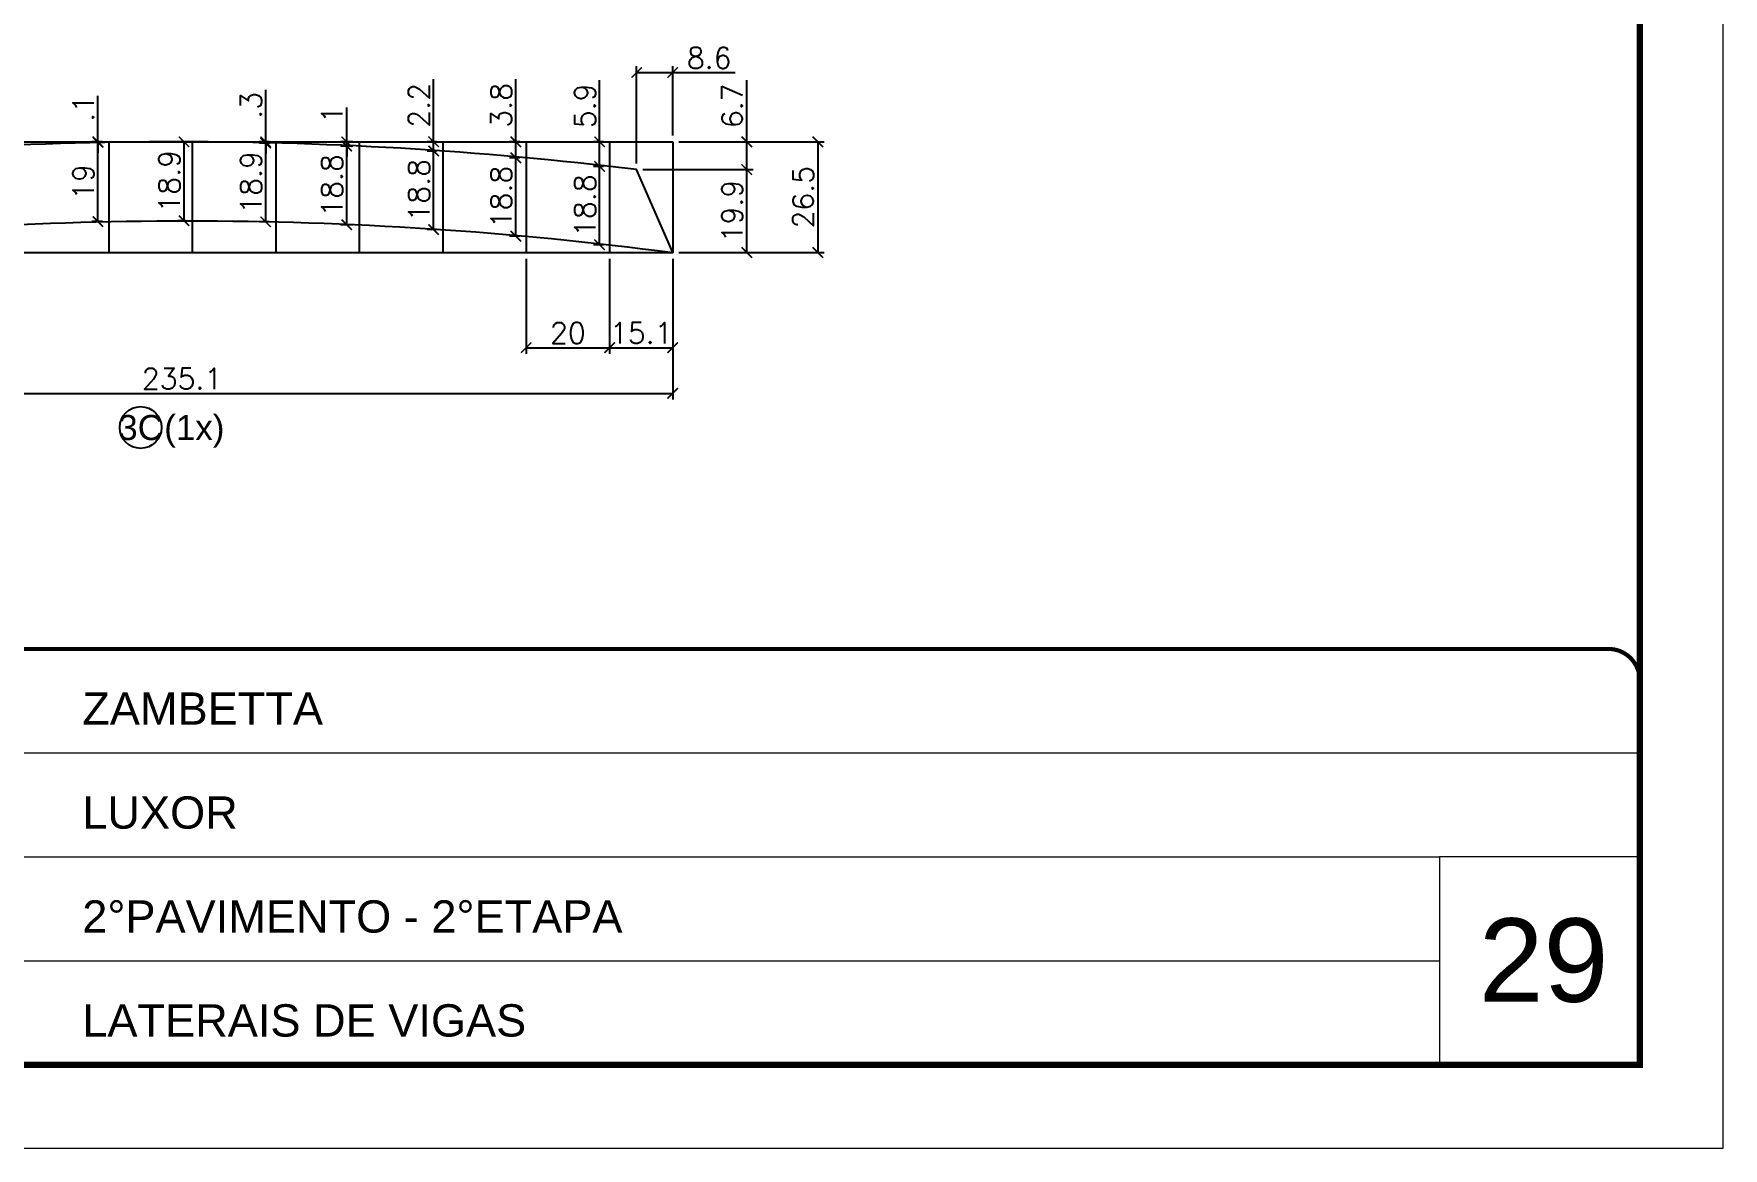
# Model space of a CAD drawing. Extents: x -15895 to 12929, y -2522 to 15173.
# Drawn here: x 3985 to 4794, y 5518 to 6052 of the extents above; entities that cross this region are included whole.
import ezdxf
from ezdxf.enums import TextEntityAlignment as Align

# ---------------------------------------------------------------- set-up
doc = ezdxf.new("R2010")
doc.units = 0
doc.header["$PDMODE"] = 35
doc.header["$PDSIZE"] = -10
doc.linetypes.add('CONTINUO', pattern=[0])
doc.linetypes.add('DASHED', pattern=[0.75, 0.5, -0.25])
for name, color, linetype, lineweight in [('CARIMBO', 255, 'Continuous', 9), ('Folhas', 255, 'Continuous', 9), ('SARRAFO DE PRESSAO', 251, 'DASHED', 9)]:
    doc.layers.add(name, color=color, linetype=linetype, lineweight=lineweight)
doc.layers.add('COTA', color=241, linetype='Continuous')
doc.layers.add('Romaneio', color=10, linetype='Continuous')
doc.styles.add('ARIAL', font='arial.ttf')
doc.styles.add('Romans', font='romans.shx')
doc.dimstyles.new('Cota Seção (2x)', dxfattribs={"dimtxt": 10, "dimasz": 5, "dimexe": 3, "dimexo": 3, "dimgap": 2, "dimtad": 3, "dimdec": 1, "dimlfac": 0.5, "dimzin": 12, "dimdsep": 46, "dimtxsty": 'Romans', "dimblk": 'ARCHTICK', "dimcen": 0, "dimclrd": 4, "dimclre": 4, "dimclrt": 1, "dimadec": 1, "dimazin": 3, "dimtfac": 1, "dimtdec": 1, "dimtmove": 0, "dimatfit": 3, "dimldrblk": 'OBLIQUE', "dimfxl": 1, "dimtolj": 1, "dimtzin": 12, "dimarcsym": 0})

# ---------------------------------------------------------------- blocks, each defined once
blk = doc.blocks.new('9999999999')
at = {"color": 30, "linetype": 'CONTINUO'}
for p, q in [((98564.56, 34379.64), (99583.98, 34379.64)), ((98564.56, 34329.83), (99487.98, 34329.83)), ((99583.98, 34329.83), (99487.98, 34329.83)), ((99487.98, 34329.83), (99487.98, 34230.21)), ((98564.56, 34280.02), (99487.98, 34280.02))]:
    blk.add_line(p, q, dxfattribs=at)
at = {"color": 30, "linetype": 'CONTINUO', "const_width": 2}
blk.add_lwpolyline([(99583.98, 34230.21), (99583.98, 34414.45, 0.414214), (99568.98, 34429.45), (98228.98, 34429.45, 0.414214), (98213.98, 34414.45), (98213.98, 34245.21, 0.414214), (98228.98, 34230.21), (99583.98, 34230.21)], format="xyb", dxfattribs=at)
at = {"layer": 'Folhas'}
blk.add_lwpolyline([(98138.98, 34190.21), (99623.98, 34190.21), (99623.98, 35240.21), (98138.98, 35240.21)], close=True, dxfattribs=at)
at = {"layer": 'Folhas', "color": 30, "const_width": 3}
blk.add_lwpolyline([(98213.98, 34230.21), (99583.98, 34230.21), (99583.98, 35200.21), (98213.98, 35200.21)], close=True, dxfattribs=at)
at = {"color": 7, "linetype": 'Continuous', "ltscale": 5, "style": 'ARIAL'}
for s, height, p in [('ZAMBETTA', 15.483, (98837.68, 34393.13)), ('LUXOR', 15.483, (98837.68, 34343.32)), ('2°PAVIMENTO - 2°ETAPA', 15.4829, (98837.68, 34293.51)), ('LATERAIS DE VIGAS', 15.4829, (98837.68, 34243.7))]:
    blk.add_text(s, height=height, dxfattribs=at).set_placement(p)
blk = doc.blocks.new('_ArchTick')
at = {"color": 0, "linetype": 'ByBlock', "const_width": 0.15}
blk.add_lwpolyline([(-0.5, -0.5), (0.5, 0.5)], dxfattribs=at)
blk = doc.blocks.new('*D1145')
at = {"layer": 'COTA', "color": 4, "lineweight": -2, "transparency": 16777216}
for p, q in [((3820.78, 5944.03), (3820.78, 5876.55)), ((4290.98, 5944.03), (4290.98, 5876.55)), ((3820.78, 5879.55), (4290.98, 5879.55))]:
    blk.add_line(p, q, dxfattribs=at)
at = {"layer": 'Defpoints', "color": 0, "transparency": 16777216}
for p in [(3820.78, 5947.03), (4290.98, 5947.03), (4290.98, 5879.55)]:
    blk.add_point(p, dxfattribs=at)
at = {"layer": 'COTA', "color": 4, "lineweight": -2, "transparency": 16777216, "xscale": 5, "yscale": 5, "zscale": 5, "rotation": 180}
blk.add_blockref('_ArchTick', (3820.78, 5879.55), dxfattribs=at)
at = {"layer": 'COTA', "color": 4, "lineweight": -2, "transparency": 16777216, "xscale": 5, "yscale": 5, "zscale": 5}
blk.add_blockref('_ArchTick', (4290.98, 5879.55), dxfattribs=at)
at = {"layer": 'COTA', "color": 1, "transparency": 16777216, "insert": (4055.88, 5886.55), "char_height": 10, "attachment_point": 5, "style": 'Romans'}
blk.add_mtext('\\A1;235.1', dxfattribs=at)
blk = doc.blocks.new('_Oblique')
at = {"color": 0, "linetype": 'ByBlock', "lineweight": -2}
blk.add_line((-0.5, -0.5), (0.5, 0.5), dxfattribs=at)
blk = doc.blocks.new('*D1149')
at = {"layer": 'COTA', "color": 4, "lineweight": -2, "transparency": 16777216}
for p, q in [((4220.78, 5944.03), (4220.78, 5898.43)), ((4260.78, 5944.03), (4260.78, 5898.43)), ((4220.78, 5901.43), (4260.78, 5901.43))]:
    blk.add_line(p, q, dxfattribs=at)
at = {"layer": 'Defpoints', "color": 0, "transparency": 16777216}
for p in [(4220.78, 5947.03), (4260.78, 5947.03), (4260.78, 5901.43)]:
    blk.add_point(p, dxfattribs=at)
at = {"layer": 'COTA', "color": 4, "lineweight": -2, "transparency": 16777216, "xscale": 5, "yscale": 5, "zscale": 5, "rotation": 180}
blk.add_blockref('_ArchTick', (4220.78, 5901.43), dxfattribs=at)
at = {"layer": 'COTA', "color": 4, "lineweight": -2, "transparency": 16777216, "xscale": 5, "yscale": 5, "zscale": 5}
blk.add_blockref('_ArchTick', (4260.78, 5901.43), dxfattribs=at)
at = {"layer": 'COTA', "color": 1, "transparency": 16777216, "insert": (4240.78, 5908.43), "char_height": 10, "attachment_point": 5, "style": 'Romans'}
blk.add_mtext('\\A1;20', dxfattribs=at)
blk = doc.blocks.new('*D1150')
at = {"layer": 'COTA', "color": 4, "lineweight": -2, "transparency": 16777216}
for p, q in [((4260.78, 5944.03), (4260.78, 5898.43)), ((4290.98, 5944.03), (4290.98, 5898.43)), ((4260.78, 5901.43), (4290.98, 5901.43))]:
    blk.add_line(p, q, dxfattribs=at)
at = {"layer": 'Defpoints', "color": 0, "transparency": 16777216}
for p in [(4260.78, 5947.03), (4290.98, 5947.03), (4290.98, 5901.43)]:
    blk.add_point(p, dxfattribs=at)
at = {"layer": 'COTA', "color": 4, "lineweight": -2, "transparency": 16777216, "xscale": 5, "yscale": 5, "zscale": 5, "rotation": 180}
blk.add_blockref('_ArchTick', (4260.78, 5901.43), dxfattribs=at)
at = {"layer": 'COTA', "color": 4, "lineweight": -2, "transparency": 16777216, "xscale": 5, "yscale": 5, "zscale": 5}
blk.add_blockref('_ArchTick', (4290.98, 5901.43), dxfattribs=at)
at = {"layer": 'COTA', "color": 1, "transparency": 16777216, "insert": (4275.88, 5908.43), "char_height": 10, "attachment_point": 5, "style": 'Romans'}
blk.add_mtext('\\A1;15.1', dxfattribs=at)
blk = doc.blocks.new('*D1151')
at = {"layer": 'COTA', "color": 4, "lineweight": -2, "transparency": 16777216}
for p, q in [((4276.72, 5986.76), (4329.48, 5986.76)), ((4326.48, 5947.03), (4326.48, 5986.76)), ((4293.98, 5947.03), (4329.48, 5947.03))]:
    blk.add_line(p, q, dxfattribs=at)
at = {"layer": 'Defpoints', "color": 0, "transparency": 16777216}
for p in [(4273.72, 5986.76), (4326.48, 5986.76), (4290.98, 5947.03)]:
    blk.add_point(p, dxfattribs=at)
at = {"layer": 'COTA', "color": 4, "lineweight": -2, "transparency": 16777216, "xscale": 5, "yscale": 5, "zscale": 5}
for p, rotation in [((4326.48, 5986.76), 90), ((4326.48, 5947.03), 270)]:
    blk.add_blockref('_ArchTick', p, dxfattribs=dict(at, rotation=rotation))
at = {"layer": 'COTA', "color": 1, "transparency": 16777216, "insert": (4319.48, 5966.89), "char_height": 10, "attachment_point": 5, "rotation": 90, "style": 'Romans'}
blk.add_mtext('\\A1;19.9', dxfattribs=at)
blk = doc.blocks.new('*D1152')
at = {"layer": 'COTA', "color": 4, "lineweight": -2, "transparency": 16777216}
for p, q in [((4326.48, 6000.08), (4326.48, 6029.56)), ((4293.98, 6000.08), (4329.48, 6000.08)), ((4326.48, 5986.76), (4326.48, 6000.08)), ((4276.72, 5986.76), (4329.48, 5986.76))]:
    blk.add_line(p, q, dxfattribs=at)
at = {"layer": 'Defpoints', "color": 0, "transparency": 16777216}
for p in [(4290.98, 6000.08), (4326.48, 6000.08), (4273.72, 5986.76)]:
    blk.add_point(p, dxfattribs=at)
at = {"layer": 'COTA', "color": 4, "lineweight": -2, "transparency": 16777216, "xscale": 5, "yscale": 5, "zscale": 5}
for p, rotation in [((4326.48, 6000.08), 90), ((4326.48, 5986.76), 270)]:
    blk.add_blockref('_ArchTick', p, dxfattribs=dict(at, rotation=rotation))
at = {"layer": 'COTA', "color": 1, "transparency": 16777216, "insert": (4319.48, 6017.32), "char_height": 10, "attachment_point": 5, "rotation": 90, "style": 'Romans'}
blk.add_mtext('\\A1;6.7', dxfattribs=at)
blk = doc.blocks.new('*D1153')
at = {"layer": 'COTA', "color": 4, "lineweight": -2, "transparency": 16777216}
for p, q in [((4293.98, 6000.08), (4363.52, 6000.08)), ((4360.52, 6000.08), (4360.52, 5947.03)), ((4293.98, 5947.03), (4363.52, 5947.03))]:
    blk.add_line(p, q, dxfattribs=at)
at = {"layer": 'Defpoints', "color": 0, "transparency": 16777216}
for p in [(4290.98, 6000.08), (4290.98, 5947.03), (4360.52, 5947.03)]:
    blk.add_point(p, dxfattribs=at)
at = {"layer": 'COTA', "color": 4, "lineweight": -2, "transparency": 16777216, "xscale": 5, "yscale": 5, "zscale": 5}
for p, rotation in [((4360.52, 6000.08), 90), ((4360.52, 5947.03), 270)]:
    blk.add_blockref('_ArchTick', p, dxfattribs=dict(at, rotation=rotation))
at = {"layer": 'COTA', "color": 1, "transparency": 16777216, "insert": (4353.52, 5973.55), "char_height": 10, "attachment_point": 5, "rotation": 90, "style": 'Romans'}
blk.add_mtext('\\A1;26.5', dxfattribs=at)
blk = doc.blocks.new('*D1154')
at = {"layer": 'COTA', "color": 4, "lineweight": -2, "transparency": 16777216}
for p, q in [((4273.72, 5989.76), (4273.72, 6036.29)), ((4273.72, 6033.29), (4290.98, 6033.29)), ((4290.98, 6003.08), (4290.98, 6036.29)), ((4290.98, 6033.29), (4320.93, 6033.29))]:
    blk.add_line(p, q, dxfattribs=at)
at = {"layer": 'Defpoints', "color": 0, "transparency": 16777216}
for p in [(4290.98, 6033.29), (4290.98, 6000.08), (4273.72, 5986.76)]:
    blk.add_point(p, dxfattribs=at)
at = {"layer": 'COTA', "color": 4, "lineweight": -2, "transparency": 16777216, "xscale": 5, "yscale": 5, "zscale": 5, "rotation": 180}
blk.add_blockref('_ArchTick', (4273.72, 6033.29), dxfattribs=at)
at = {"layer": 'COTA', "color": 4, "lineweight": -2, "transparency": 16777216, "xscale": 5, "yscale": 5, "zscale": 5}
blk.add_blockref('_ArchTick', (4290.98, 6033.29), dxfattribs=at)
at = {"layer": 'COTA', "color": 1, "transparency": 16777216, "insert": (4308.46, 6040.29), "char_height": 10, "attachment_point": 5, "style": 'Romans'}
blk.add_mtext('\\A1;8.6', dxfattribs=at)
blk = doc.blocks.new('*D1165')
at = {"layer": 'COTA', "color": 4, "lineweight": -2, "transparency": 16777216}
for p, q in [((4017.78, 5999.79), (4012.57, 5999.79)), ((4015.57, 5961.85), (4015.57, 5999.79)), ((4017.78, 5961.85), (4012.57, 5961.85))]:
    blk.add_line(p, q, dxfattribs=at)
at = {"layer": 'Defpoints', "color": 0, "transparency": 16777216}
for p in [(4015.57, 5999.79), (4020.78, 5999.79), (4020.78, 5961.85)]:
    blk.add_point(p, dxfattribs=at)
at = {"layer": 'COTA', "color": 4, "lineweight": -2, "transparency": 16777216, "xscale": 5, "yscale": 5, "zscale": 5}
for p, rotation in [((4015.57, 5999.79), 90), ((4015.57, 5961.85), 270)]:
    blk.add_blockref('_ArchTick', p, dxfattribs=dict(at, rotation=rotation))
at = {"layer": 'COTA', "color": 1, "transparency": 16777216, "insert": (4008.57, 5980.82), "char_height": 10, "attachment_point": 5, "rotation": 90, "style": 'Romans'}
blk.add_mtext('\\A1;19', dxfattribs=at)
blk = doc.blocks.new('*D1166')
at = {"layer": 'COTA', "color": 4, "lineweight": -2, "transparency": 16777216}
for p, q in [((4015.57, 6000.08), (4015.57, 6022.18)), ((4017.78, 6000.08), (4012.57, 6000.08)), ((4017.78, 5999.79), (4012.57, 5999.79)), ((4015.57, 5999.79), (4015.57, 6000.08)), ((4015.57, 5999.79), (4015.57, 5994.79))]:
    blk.add_line(p, q, dxfattribs=at)
at = {"layer": 'Defpoints', "color": 0, "transparency": 16777216}
for p in [(4015.57, 6000.08), (4020.78, 6000.08), (4020.78, 5999.79)]:
    blk.add_point(p, dxfattribs=at)
at = {"layer": 'COTA', "color": 4, "lineweight": -2, "transparency": 16777216, "xscale": 5, "yscale": 5, "zscale": 5}
for p, rotation in [((4015.57, 6000.08), 270), ((4015.57, 5999.79), 90)]:
    blk.add_blockref('_ArchTick', p, dxfattribs=dict(at, rotation=rotation))
at = {"layer": 'COTA', "color": 1, "transparency": 16777216, "insert": (4008.57, 6016.13), "char_height": 10, "attachment_point": 5, "rotation": 90, "style": 'Romans'}
blk.add_mtext('\\A1;.1', dxfattribs=at)
blk = doc.blocks.new('*D1167')
at = {"layer": 'COTA', "color": 4, "lineweight": -2, "transparency": 16777216}
for p, q in [((4057.78, 6000.08), (4053.82, 6000.08)), ((4056.82, 5962.24), (4056.82, 6000.08)), ((4057.78, 5962.24), (4053.82, 5962.24))]:
    blk.add_line(p, q, dxfattribs=at)
at = {"layer": 'Defpoints', "color": 0, "transparency": 16777216}
for p in [(4056.82, 6000.08), (4060.78, 6000.08), (4060.78, 5962.24)]:
    blk.add_point(p, dxfattribs=at)
at = {"layer": 'COTA', "color": 4, "lineweight": -2, "transparency": 16777216, "xscale": 5, "yscale": 5, "zscale": 5}
for p, rotation in [((4056.82, 6000.08), 90), ((4056.82, 5962.24), 270)]:
    blk.add_blockref('_ArchTick', p, dxfattribs=dict(at, rotation=rotation))
at = {"layer": 'COTA', "color": 1, "transparency": 16777216, "insert": (4049.82, 5981.16), "char_height": 10, "attachment_point": 5, "rotation": 90, "style": 'Romans'}
blk.add_mtext('\\A1;18.9', dxfattribs=at)
blk = doc.blocks.new('*D1168')
at = {"layer": 'COTA', "color": 4, "lineweight": -2, "transparency": 16777216}
for p, q in [((4097.78, 5999.5), (4092.96, 5999.5)), ((4095.96, 5961.74), (4095.96, 5999.5)), ((4097.78, 5961.74), (4092.96, 5961.74))]:
    blk.add_line(p, q, dxfattribs=at)
at = {"layer": 'Defpoints', "color": 0, "transparency": 16777216}
for p in [(4095.96, 5999.5), (4100.78, 5999.5), (4100.78, 5961.74)]:
    blk.add_point(p, dxfattribs=at)
at = {"layer": 'COTA', "color": 4, "lineweight": -2, "transparency": 16777216, "xscale": 5, "yscale": 5, "zscale": 5}
for p, rotation in [((4095.96, 5999.5), 90), ((4095.96, 5961.74), 270)]:
    blk.add_blockref('_ArchTick', p, dxfattribs=dict(at, rotation=rotation))
at = {"layer": 'COTA', "color": 1, "transparency": 16777216, "insert": (4088.96, 5980.62), "char_height": 10, "attachment_point": 5, "rotation": 90, "style": 'Romans'}
blk.add_mtext('\\A1;18.9', dxfattribs=at)
blk = doc.blocks.new('*D1169')
at = {"layer": 'COTA', "color": 4, "lineweight": -2, "transparency": 16777216}
for p, q in [((4095.96, 6000.08), (4095.96, 6025.03)), ((4097.78, 6000.08), (4092.96, 6000.08)), ((4097.78, 5999.5), (4092.96, 5999.5)), ((4095.96, 5999.5), (4095.96, 6000.08)), ((4095.96, 5999.5), (4095.96, 5994.5))]:
    blk.add_line(p, q, dxfattribs=at)
at = {"layer": 'Defpoints', "color": 0, "transparency": 16777216}
for p in [(4095.96, 6000.08), (4100.78, 6000.08), (4100.78, 5999.5)]:
    blk.add_point(p, dxfattribs=at)
at = {"layer": 'COTA', "color": 4, "lineweight": -2, "transparency": 16777216, "xscale": 5, "yscale": 5, "zscale": 5}
for p, rotation in [((4095.96, 6000.08), 270), ((4095.96, 5999.5), 90)]:
    blk.add_blockref('_ArchTick', p, dxfattribs=dict(at, rotation=rotation))
at = {"layer": 'COTA', "color": 1, "transparency": 16777216, "insert": (4088.96, 6017.56), "char_height": 10, "attachment_point": 5, "rotation": 90, "style": 'Romans'}
blk.add_mtext('\\A1;.3', dxfattribs=at)
blk = doc.blocks.new('*D1170')
at = {"layer": 'COTA', "color": 4, "lineweight": -2, "transparency": 16777216}
for p, q in [((4137.78, 5998.02), (4131.77, 5998.02)), ((4134.77, 5960.34), (4134.77, 5998.02)), ((4137.78, 5960.34), (4131.77, 5960.34))]:
    blk.add_line(p, q, dxfattribs=at)
at = {"layer": 'Defpoints', "color": 0, "transparency": 16777216}
for p in [(4134.77, 5998.02), (4140.78, 5998.02), (4140.78, 5960.34)]:
    blk.add_point(p, dxfattribs=at)
at = {"layer": 'COTA', "color": 4, "lineweight": -2, "transparency": 16777216, "xscale": 5, "yscale": 5, "zscale": 5}
for p, rotation in [((4134.77, 5998.02), 90), ((4134.77, 5960.34), 270)]:
    blk.add_blockref('_ArchTick', p, dxfattribs=dict(at, rotation=rotation))
at = {"layer": 'COTA', "color": 1, "transparency": 16777216, "insert": (4127.77, 5979.18), "char_height": 10, "attachment_point": 5, "rotation": 90, "style": 'Romans'}
blk.add_mtext('\\A1;18.8', dxfattribs=at)
blk = doc.blocks.new('*D1171')
at = {"layer": 'COTA', "color": 4, "lineweight": -2, "transparency": 16777216}
for p, q in [((4134.77, 6000.08), (4134.77, 6016.46)), ((4137.78, 6000.08), (4131.77, 6000.08)), ((4134.77, 5998.02), (4134.77, 6000.08)), ((4137.78, 5998.02), (4131.77, 5998.02)), ((4134.77, 5998.02), (4134.77, 5993.02))]:
    blk.add_line(p, q, dxfattribs=at)
at = {"layer": 'Defpoints', "color": 0, "transparency": 16777216}
for p in [(4134.77, 6000.08), (4140.78, 6000.08), (4140.78, 5998.02)]:
    blk.add_point(p, dxfattribs=at)
at = {"layer": 'COTA', "color": 4, "lineweight": -2, "transparency": 16777216, "xscale": 5, "yscale": 5, "zscale": 5}
for p, rotation in [((4134.77, 6000.08), 270), ((4134.77, 5998.02), 90)]:
    blk.add_blockref('_ArchTick', p, dxfattribs=dict(at, rotation=rotation))
at = {"layer": 'COTA', "color": 1, "transparency": 16777216, "insert": (4127.77, 6013.27), "char_height": 10, "attachment_point": 5, "rotation": 90, "style": 'Romans'}
blk.add_mtext('\\A1;1', dxfattribs=at)
blk = doc.blocks.new('*D1172')
at = {"layer": 'COTA', "color": 4, "lineweight": -2, "transparency": 16777216}
for p, q in [((4177.78, 5995.67), (4173.41, 5995.67)), ((4176.41, 5958.04), (4176.41, 5995.67)), ((4177.78, 5958.04), (4173.41, 5958.04))]:
    blk.add_line(p, q, dxfattribs=at)
at = {"layer": 'Defpoints', "color": 0, "transparency": 16777216}
for p in [(4176.41, 5995.67), (4180.78, 5995.67), (4180.78, 5958.04)]:
    blk.add_point(p, dxfattribs=at)
at = {"layer": 'COTA', "color": 4, "lineweight": -2, "transparency": 16777216, "xscale": 5, "yscale": 5, "zscale": 5}
for p, rotation in [((4176.41, 5995.67), 90), ((4176.41, 5958.04), 270)]:
    blk.add_blockref('_ArchTick', p, dxfattribs=dict(at, rotation=rotation))
at = {"layer": 'COTA', "color": 1, "transparency": 16777216, "insert": (4169.41, 5976.85), "char_height": 10, "attachment_point": 5, "rotation": 90, "style": 'Romans'}
blk.add_mtext('\\A1;18.8', dxfattribs=at)
blk = doc.blocks.new('*D1173')
at = {"layer": 'COTA', "color": 4, "lineweight": -2, "transparency": 16777216}
for p, q in [((4176.41, 6000.08), (4176.41, 6030.03)), ((4177.78, 6000.08), (4173.41, 6000.08)), ((4176.41, 5995.67), (4176.41, 6000.08)), ((4177.78, 5995.67), (4173.41, 5995.67))]:
    blk.add_line(p, q, dxfattribs=at)
at = {"layer": 'Defpoints', "color": 0, "transparency": 16777216}
for p in [(4176.41, 6000.08), (4180.78, 6000.08), (4180.78, 5995.67)]:
    blk.add_point(p, dxfattribs=at)
at = {"layer": 'COTA', "color": 4, "lineweight": -2, "transparency": 16777216, "xscale": 5, "yscale": 5, "zscale": 5}
for p, rotation in [((4176.41, 6000.08), 90), ((4176.41, 5995.67), 270)]:
    blk.add_blockref('_ArchTick', p, dxfattribs=dict(at, rotation=rotation))
at = {"layer": 'COTA', "color": 1, "transparency": 16777216, "insert": (4169.41, 6017.56), "char_height": 10, "attachment_point": 5, "rotation": 90, "style": 'Romans'}
blk.add_mtext('\\A1;2.2', dxfattribs=at)
blk = doc.blocks.new('*D1174')
at = {"layer": 'COTA', "color": 4, "lineweight": -2, "transparency": 16777216}
for p, q in [((4217.78, 5992.43), (4212.8, 5992.43)), ((4215.8, 5954.84), (4215.8, 5992.43)), ((4217.78, 5954.84), (4212.8, 5954.84))]:
    blk.add_line(p, q, dxfattribs=at)
at = {"layer": 'Defpoints', "color": 0, "transparency": 16777216}
for p in [(4215.8, 5992.43), (4220.78, 5992.43), (4220.78, 5954.84)]:
    blk.add_point(p, dxfattribs=at)
at = {"layer": 'COTA', "color": 4, "lineweight": -2, "transparency": 16777216, "xscale": 5, "yscale": 5, "zscale": 5}
for p, rotation in [((4215.8, 5992.43), 90), ((4215.8, 5954.84), 270)]:
    blk.add_blockref('_ArchTick', p, dxfattribs=dict(at, rotation=rotation))
at = {"layer": 'COTA', "color": 1, "transparency": 16777216, "insert": (4208.8, 5973.63), "char_height": 10, "attachment_point": 5, "rotation": 90, "style": 'Romans'}
blk.add_mtext('\\A1;18.8', dxfattribs=at)
blk = doc.blocks.new('*D1175')
at = {"layer": 'COTA', "color": 4, "lineweight": -2, "transparency": 16777216}
for p, q in [((4215.8, 6000.08), (4215.8, 6030.03)), ((4217.78, 6000.08), (4212.8, 6000.08)), ((4215.8, 5992.43), (4215.8, 6000.08)), ((4217.78, 5992.43), (4212.8, 5992.43))]:
    blk.add_line(p, q, dxfattribs=at)
at = {"layer": 'Defpoints', "color": 0, "transparency": 16777216}
for p in [(4215.8, 6000.08), (4220.78, 6000.08), (4220.78, 5992.43)]:
    blk.add_point(p, dxfattribs=at)
at = {"layer": 'COTA', "color": 4, "lineweight": -2, "transparency": 16777216, "xscale": 5, "yscale": 5, "zscale": 5}
for p, rotation in [((4215.8, 6000.08), 90), ((4215.8, 5992.43), 270)]:
    blk.add_blockref('_ArchTick', p, dxfattribs=dict(at, rotation=rotation))
at = {"layer": 'COTA', "color": 1, "transparency": 16777216, "insert": (4208.8, 6017.56), "char_height": 10, "attachment_point": 5, "rotation": 90, "style": 'Romans'}
blk.add_mtext('\\A1;3.8', dxfattribs=at)
blk = doc.blocks.new('*D1176')
at = {"layer": 'COTA', "color": 4, "lineweight": -2, "transparency": 16777216}
for p, q in [((4257.78, 5988.29), (4252.97, 5988.29)), ((4255.97, 5950.73), (4255.97, 5988.29)), ((4257.78, 5950.73), (4252.97, 5950.73))]:
    blk.add_line(p, q, dxfattribs=at)
at = {"layer": 'Defpoints', "color": 0, "transparency": 16777216}
for p in [(4255.97, 5988.29), (4260.78, 5988.29), (4260.78, 5950.73)]:
    blk.add_point(p, dxfattribs=at)
at = {"layer": 'COTA', "color": 4, "lineweight": -2, "transparency": 16777216, "xscale": 5, "yscale": 5, "zscale": 5}
for p, rotation in [((4255.97, 5988.29), 90), ((4255.97, 5950.73), 270)]:
    blk.add_blockref('_ArchTick', p, dxfattribs=dict(at, rotation=rotation))
at = {"layer": 'COTA', "color": 1, "transparency": 16777216, "insert": (4248.97, 5969.51), "char_height": 10, "attachment_point": 5, "rotation": 90, "style": 'Romans'}
blk.add_mtext('\\A1;18.8', dxfattribs=at)
blk = doc.blocks.new('*D1177')
at = {"layer": 'COTA', "color": 4, "lineweight": -2, "transparency": 16777216}
for p, q in [((4255.97, 6000.08), (4255.97, 6029.56)), ((4257.78, 6000.08), (4252.97, 6000.08)), ((4255.97, 5988.29), (4255.97, 6000.08)), ((4257.78, 5988.29), (4252.97, 5988.29))]:
    blk.add_line(p, q, dxfattribs=at)
at = {"layer": 'Defpoints', "color": 0, "transparency": 16777216}
for p in [(4255.97, 6000.08), (4260.78, 6000.08), (4260.78, 5988.29)]:
    blk.add_point(p, dxfattribs=at)
at = {"layer": 'COTA', "color": 4, "lineweight": -2, "transparency": 16777216, "xscale": 5, "yscale": 5, "zscale": 5}
for p, rotation in [((4255.97, 6000.08), 90), ((4255.97, 5988.29), 270)]:
    blk.add_blockref('_ArchTick', p, dxfattribs=dict(at, rotation=rotation))
at = {"layer": 'COTA', "color": 1, "transparency": 16777216, "insert": (4248.97, 6017.32), "char_height": 10, "attachment_point": 5, "rotation": 90, "style": 'Romans'}
blk.add_mtext('\\A1;5.9', dxfattribs=at)

msp = doc.modelspace()

# ---------------------------------------------------------------- linework, layer by layer
at = {"linetype": 'Continuous'}
msp.add_lwpolyline([(3820.78, 5985.03), (3825.71, 5947.03, -0.065393), (4290.98, 5947.03), (4273.72, 5986.76, 0.062651)], format="xyb", close=True, dxfattribs=at)
at = {"layer": 'COTA'}
for p, q in [((3820.78, 6000.08), (4290.98, 6000.08)), ((4020.78, 6000.08), (4020.78, 5947.03)), ((4060.78, 6000.08), (4060.78, 5947.03)), ((4100.78, 6000.08), (4100.78, 5947.03)), ((4140.78, 6000.08), (4140.78, 5947.03)), ((4180.78, 6000.08), (4180.78, 5947.03)), ((4220.78, 6000.08), (4220.78, 5947.03)), ((4260.78, 6000.08), (4260.78, 5947.03)), ((4290.98, 6000.08), (4290.98, 5947.03)), ((3820.78, 5947.03), (4290.98, 5947.03))]:
    msp.add_line(p, q, dxfattribs=at)
at = {"layer": 'Romaneio', "color": 1, "linetype": 'ByBlock'}
msp.add_circle((4036.01, 5863.17), 10, dxfattribs=at)

# ---------------------------------------------------------------- block references
at = {"layer": 'SARRAFO DE PRESSAO', "color": 6, "linetype": 'ByBlock'}
msp.add_blockref('9999999999', (-94829.61, -28672.37), dxfattribs=at)

# ---------------------------------------------------------------- texts
at = {"layer": 'CARIMBO', "style": 'ARIAL'}
msp.add_text('29', height=40, dxfattribs=at).set_placement((4677.23, 5587.98))
at = {"layer": 'Romaneio', "color": 255, "linetype": 'ByBlock', "style": 'ARIAL'}
for s, p in [('3C', (4036.01, 5863.17)), ('(1x)', (4061.76, 5863.17))]:
    msp.add_text(s, height=12, dxfattribs=at).set_placement(p, align=Align.MIDDLE_CENTER)

# ---------------------------------------------------------------- dimensions: what is measured, and where the dimension line sits
at = {"layer": 'COTA'}
for base, p1, p2, picture, middle in [((4290.98, 6033.29), (4273.72, 5986.76), (4290.98, 6000.08), '*D1154', (4308.46, 6040.29)), ((4290.98, 5879.55), (3820.78, 5947.03), (4290.98, 5947.03), '*D1145', (4055.88, 5886.55)), ((4260.78, 5901.43), (4220.78, 5947.03), (4260.78, 5947.03), '*D1149', (4240.78, 5908.43))]:
    dim = msp.add_linear_dim(base=base, p1=p1, p2=p2, dimstyle='Cota Seção (2x)', dxfattribs=at)
    dim.commit()
    dim.dimension.update_dxf_attribs({"geometry": picture, "text_midpoint": middle})
for base, p1, p2, picture, middle in [((4095.96, 6000.08), (4100.78, 5999.5), (4100.78, 6000.08), '*D1169', (4088.96, 6017.56)), ((4176.41, 6000.08), (4180.78, 5995.67), (4180.78, 6000.08), '*D1173', (4169.41, 6017.56)), ((4215.8, 6000.08), (4220.78, 5992.43), (4220.78, 6000.08), '*D1175', (4208.8, 6017.56)), ((4255.97, 6000.08), (4260.78, 5988.29), (4260.78, 6000.08), '*D1177', (4248.97, 6017.32)), ((4326.48, 6000.08), (4273.72, 5986.76), (4290.98, 6000.08), '*D1152', (4319.48, 6017.32)), ((4015.57, 6000.08), (4020.78, 5999.79), (4020.78, 6000.08), '*D1166', (4008.57, 6016.13)), ((4134.77, 6000.08), (4140.78, 5998.02), (4140.78, 6000.08), '*D1171', (4127.77, 6013.27)), ((4015.57, 5999.79), (4020.78, 5961.85), (4020.78, 5999.79), '*D1165', (4008.57, 5980.82)), ((4056.82, 6000.08), (4060.78, 5962.24), (4060.78, 6000.08), '*D1167', (4049.82, 5981.16)), ((4095.96, 5999.5), (4100.78, 5961.74), (4100.78, 5999.5), '*D1168', (4088.96, 5980.62)), ((4134.77, 5998.02), (4140.78, 5960.34), (4140.78, 5998.02), '*D1170', (4127.77, 5979.18)), ((4360.52, 5947.03), (4290.98, 6000.08), (4290.98, 5947.03), '*D1153', (4353.52, 5973.55)), ((4176.41, 5995.67), (4180.78, 5958.04), (4180.78, 5995.67), '*D1172', (4169.41, 5976.85)), ((4215.8, 5992.43), (4220.78, 5954.84), (4220.78, 5992.43), '*D1174', (4208.8, 5973.63)), ((4255.97, 5988.29), (4260.78, 5950.73), (4260.78, 5988.29), '*D1176', (4248.97, 5969.51)), ((4326.48, 5986.76), (4290.98, 5947.03), (4273.72, 5986.76), '*D1151', (4319.48, 5966.89))]:
    dim = msp.add_linear_dim(base=base, p1=p1, p2=p2, angle=90, dimstyle='Cota Seção (2x)', dxfattribs=at)
    dim.commit()
    dim.dimension.update_dxf_attribs({"geometry": picture, "text_midpoint": middle})
dim = msp.add_linear_dim(base=(4290.98, 5901.43), p1=(4260.78, 5947.03), p2=(4290.98, 5947.03), dimstyle='Cota Seção (2x)', override={"dimtmove": 1}, dxfattribs=at)
dim.commit()
dim.dimension.update_dxf_attribs({"geometry": '*D1150', "text_midpoint": (4275.88, 5908.43)})

doc.saveas('drawing.dxf')
